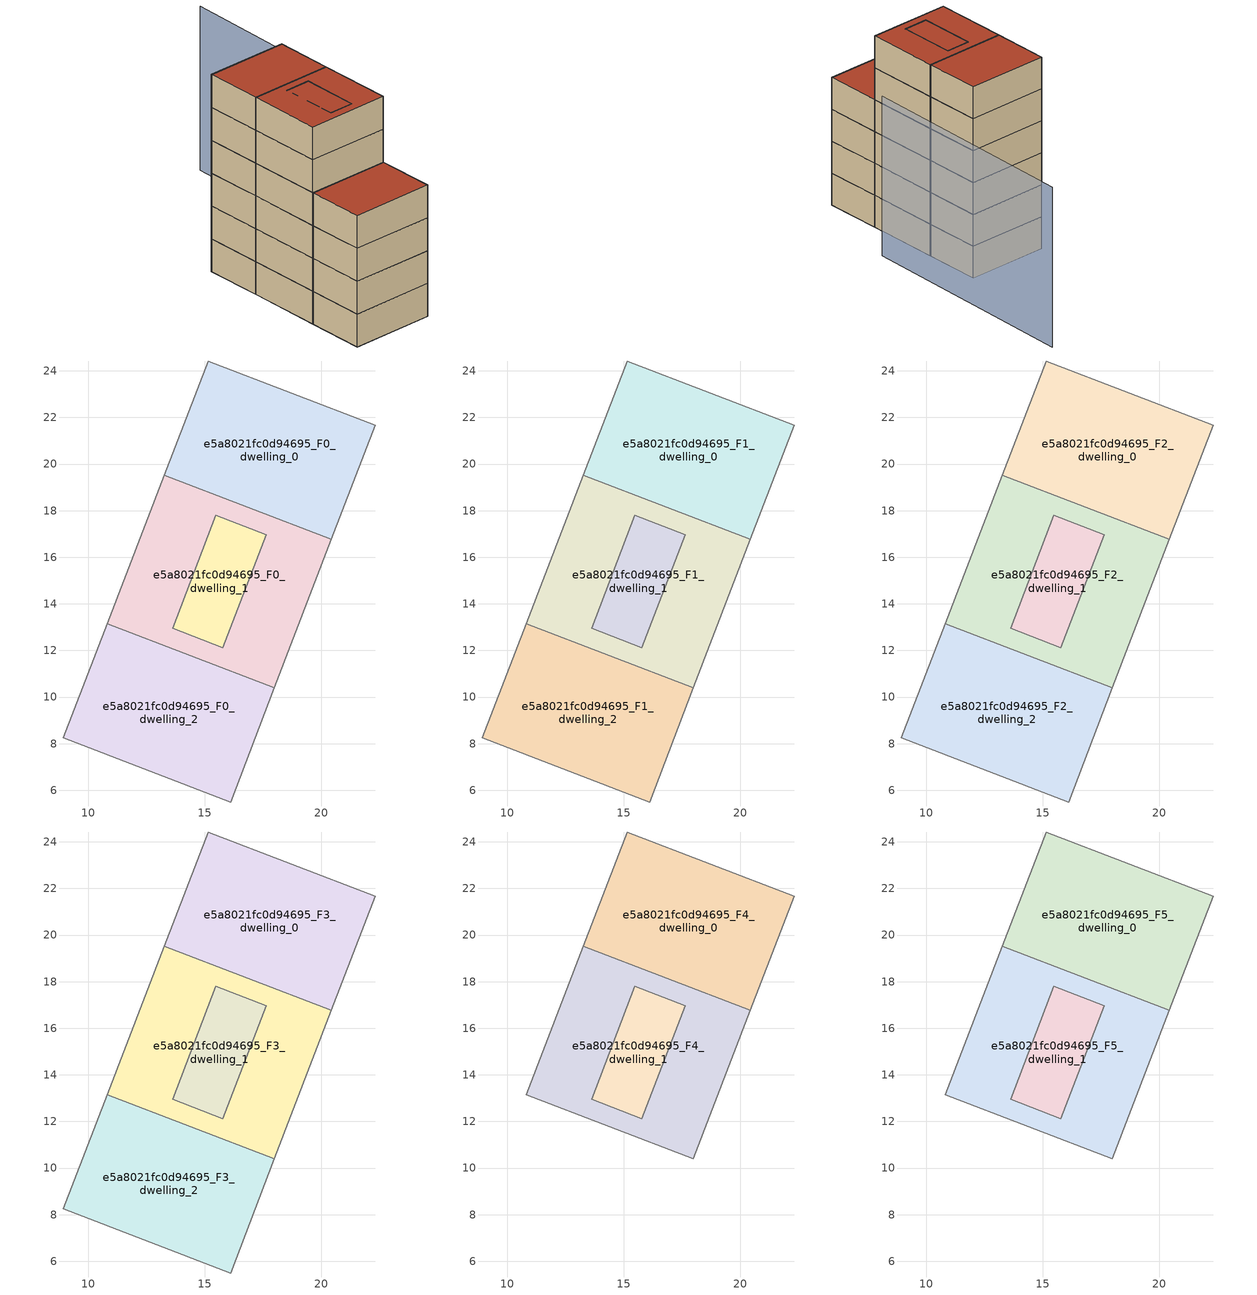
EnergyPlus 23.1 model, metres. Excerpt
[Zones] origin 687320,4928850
e5a8021fc0d94695_F0_dwelling_0
 floor ground (EU_floor_Construction): 20.43,16.76 22.32,21.67 15.14,24.42 13.26,19.52 z0
 wall to e5a8021fc0d94695_F0_dwelling_1 (EU_wall_Construction): 20.43,16.76 13.26,19.52 z0:3
 wall adiabatic (EU_wall_Construction): 13.26,19.52 15.14,24.42 22.32,21.67 20.43,16.76 z0:3
e5a8021fc0d94695_F0_dwelling_1
 floor ground (EU_floor_Construction): 17.99,10.4 20.43,16.76 13.26,19.52 10.82,13.16 z0
 wall adiabatic (EU_wall_Construction): 10.82,13.16 13.26,19.52 / 20.43,16.76 17.99,10.4 z0:3
 wall to e5a8021fc0d94695_F0_dwelling_2 (EU_wall_Construction): 17.99,10.4 10.82,13.16 z0:3
e5a8021fc0d94695_F0_dwelling_2
 floor ground (EU_floor_Construction): 16.11,5.5 17.99,10.4 10.82,13.16 8.94,8.25 z0
 wall adiabatic (EU_wall_Construction): 17.99,10.4 16.11,5.5 8.94,8.25 10.82,13.16 z0:3
e5a8021fc0d94695_F0_circulation
 floor ground (EU_floor_Construction): 15.77,12.12 17.63,16.97 15.48,17.8 13.62,12.95 z0
 wall adiabatic (EU_wall_Construction): 15.48,17.8 17.63,16.97 15.77,12.12 13.62,12.95 15.48,17.8 z0:3
e5a8021fc0d94695_F1_dwelling_0
 floor to e5a8021fc0d94695_F0_dwelling_0 (EU_floor_Construction): 20.43,16.76 22.32,21.67 15.14,24.42 13.26,19.52 z3
 wall to e5a8021fc0d94695_F1_dwelling_1 (EU_wall_Construction): 20.43,16.76 13.26,19.52 z3:6
 wall adiabatic (EU_wall_Construction): 13.26,19.52 15.14,24.42 22.32,21.67 20.43,16.76 z3:6
e5a8021fc0d94695_F1_dwelling_1
 floor to e5a8021fc0d94695_F0_dwelling_1 (EU_floor_Construction): 17.99,10.4 20.43,16.76 13.26,19.52 10.82,13.16 z3
 wall adiabatic (EU_wall_Construction): 10.82,13.16 13.26,19.52 / 20.43,16.76 17.99,10.4 z3:6
 wall to e5a8021fc0d94695_F1_dwelling_2 (EU_wall_Construction): 17.99,10.4 10.82,13.16 z3:6
e5a8021fc0d94695_F1_dwelling_2
 floor to e5a8021fc0d94695_F0_dwelling_2 (EU_floor_Construction): 16.11,5.5 17.99,10.4 10.82,13.16 8.94,8.25 z3
 wall adiabatic (EU_wall_Construction): 17.99,10.4 16.11,5.5 8.94,8.25 10.82,13.16 z3:6
e5a8021fc0d94695_F1_circulation
 floor to e5a8021fc0d94695_F0_circulation (EU_floor_Construction): 15.77,12.12 17.63,16.97 15.48,17.8 13.62,12.95 z3
 wall adiabatic (EU_wall_Construction): 15.48,17.8 17.63,16.97 15.77,12.12 13.62,12.95 15.48,17.8 z3:6
e5a8021fc0d94695_F2_dwelling_0
 floor to e5a8021fc0d94695_F1_dwelling_0 (EU_floor_Construction): 20.43,16.76 22.32,21.67 15.14,24.42 13.26,19.52 z6
 wall to e5a8021fc0d94695_F2_dwelling_1 (EU_wall_Construction): 20.43,16.76 13.26,19.52 z6:9
 wall adiabatic (EU_wall_Construction): 13.26,19.52 15.14,24.42 22.32,21.67 20.43,16.76 z6:9
e5a8021fc0d94695_F2_dwelling_1
 floor to e5a8021fc0d94695_F1_dwelling_1 (EU_floor_Construction): 17.99,10.4 20.43,16.76 13.26,19.52 10.82,13.16 z6
 wall adiabatic (EU_wall_Construction): 10.82,13.16 13.26,19.52 / 20.43,16.76 17.99,10.4 z6:9
 wall to e5a8021fc0d94695_F2_dwelling_2 (EU_wall_Construction): 17.99,10.4 10.82,13.16 z6:9
e5a8021fc0d94695_F2_dwelling_2
 floor to e5a8021fc0d94695_F1_dwelling_2 (EU_floor_Construction): 16.11,5.5 17.99,10.4 10.82,13.16 8.94,8.25 z6
 wall adiabatic (EU_wall_Construction): 17.99,10.4 16.11,5.5 8.94,8.25 10.82,13.16 z6:9
e5a8021fc0d94695_F2_circulation
 floor to e5a8021fc0d94695_F1_circulation (EU_floor_Construction): 15.77,12.12 17.63,16.97 15.48,17.8 13.62,12.95 z6
 wall adiabatic (EU_wall_Construction): 15.48,17.8 17.63,16.97 15.77,12.12 13.62,12.95 15.48,17.8 z6:9
e5a8021fc0d94695_F3_dwelling_0
 floor to e5a8021fc0d94695_F2_dwelling_0 (EU_floor_Construction): 20.43,16.76 22.32,21.67 15.14,24.42 13.26,19.52 z9
 wall to e5a8021fc0d94695_F3_dwelling_1 (EU_wall_Construction): 20.43,16.76 13.26,19.52 z9:12
 wall adiabatic (EU_wall_Construction): 13.26,19.52 15.14,24.42 22.32,21.67 20.43,16.76 z9:12
e5a8021fc0d94695_F3_dwelling_1
 floor to e5a8021fc0d94695_F2_dwelling_1 (EU_floor_Construction): 17.99,10.4 20.43,16.76 13.26,19.52 10.82,13.16 z9
 wall adiabatic (EU_wall_Construction): 10.82,13.16 13.26,19.52 / 20.43,16.76 17.99,10.4 z9:12
 wall to e5a8021fc0d94695_F3_dwelling_2 (EU_wall_Construction): 17.99,10.4 10.82,13.16 z9:12
e5a8021fc0d94695_F3_dwelling_2
 floor to e5a8021fc0d94695_F2_dwelling_2 (EU_floor_Construction): 16.11,5.5 17.99,10.4 10.82,13.16 8.94,8.25 z9
 wall adiabatic (EU_wall_Construction): 17.99,10.4 16.11,5.5 8.94,8.25 10.82,13.16 z9:12
 roof outside (EU_roof_Construction): 17.99,10.4 16.11,5.5 8.94,8.25 10.82,13.16 z12
e5a8021fc0d94695_F3_circulation
 floor to e5a8021fc0d94695_F2_circulation (EU_floor_Construction): 15.77,12.12 17.63,16.97 15.48,17.8 13.62,12.95 z9
 wall adiabatic (EU_wall_Construction): 15.48,17.8 17.63,16.97 15.77,12.12 13.62,12.95 15.48,17.8 z9:12
e5a8021fc0d94695_F4_dwelling_0
 floor to e5a8021fc0d94695_F3_dwelling_0 (EU_floor_Construction): 20.43,16.76 22.32,21.67 15.14,24.42 13.26,19.52 z12
 wall to e5a8021fc0d94695_F4_dwelling_1 (EU_wall_Construction): 20.43,16.76 13.26,19.52 z12:15
 wall adiabatic (EU_wall_Construction): 13.26,19.52 15.14,24.42 22.32,21.67 20.43,16.76 z12:15
e5a8021fc0d94695_F4_dwelling_1
 floor to e5a8021fc0d94695_F3_dwelling_1 (EU_floor_Construction): 17.99,10.4 20.43,16.76 13.26,19.52 10.82,13.16 z12
 wall adiabatic (EU_wall_Construction): 20.43,16.76 17.99,10.4 10.82,13.16 13.26,19.52 z12:15
e5a8021fc0d94695_F4_circulation
 floor to e5a8021fc0d94695_F3_circulation (EU_floor_Construction): 15.77,12.12 17.63,16.97 15.48,17.8 13.62,12.95 z12
 wall adiabatic (EU_wall_Construction): 15.48,17.8 17.63,16.97 15.77,12.12 13.62,12.95 15.48,17.8 z12:15
e5a8021fc0d94695_F5_dwelling_0
 floor to e5a8021fc0d94695_F4_dwelling_0 (EU_floor_Construction): 20.43,16.76 22.32,21.67 15.14,24.42 13.26,19.52 z15
 wall to e5a8021fc0d94695_F5_dwelling_1 (EU_wall_Construction): 20.43,16.76 13.26,19.52 z15:18
 wall adiabatic (EU_wall_Construction): 13.26,19.52 15.14,24.42 22.32,21.67 20.43,16.76 z15:18
 roof outside (EU_roof_Construction): 22.32,21.67 20.43,16.76 13.26,19.52 15.14,24.42 z18
e5a8021fc0d94695_F5_dwelling_1
 floor to e5a8021fc0d94695_F4_dwelling_1 (EU_floor_Construction): 17.99,10.4 20.43,16.76 13.26,19.52 10.82,13.16 z15
 wall adiabatic (EU_wall_Construction): 20.43,16.76 17.99,10.4 10.82,13.16 13.26,19.52 z15:18
 roof outside (EU_roof_Construction): 20.43,16.76 17.99,10.4 10.82,13.16 13.26,19.52 z18
e5a8021fc0d94695_F5_circulation
 floor to e5a8021fc0d94695_F4_circulation (EU_floor_Construction): 15.77,12.12 17.63,16.97 15.48,17.8 13.62,12.95 z15
 wall adiabatic (EU_wall_Construction): 15.48,17.8 17.63,16.97 15.77,12.12 13.62,12.95 15.48,17.8 z15:18
 roof outside (EU_roof_Construction): 17.63,16.97 15.77,12.12 13.62,12.95 15.48,17.8 z18
shading: 22.13,13.17 30.1,32.84 z0:15
[Building]
EU S2 Campaign: North Axis=0; Terrain=City; Solar Distribution=FullExterior
[Site:Location]
Bologna: Latitude=44.5; Longitude=11.25; Time Zone=1; Elevation=37
[SizingPeriod:WeatherFileDays]
AnnualSizingPeriod: Begin Month=1; Begin Day of Month=1; End Month=12; End Day of Month=31; Day of Week for Start Day=Monday; Use Weather File Daylight Saving Period=No; Use Weather File Rain and Snow Indicators=No
[MATERIAL]
EU_InternalMass_Material: Roughness=MediumRough; Thickness=0.1; Conductivity=1; Density=1800; Specific Heat=900; Thermal Absorptance=0.9; Solar Absorptance=0.7; Visible Absorptance=0.7
[MATERIAL:NOMASS] Roughness=MediumRough; Thermal Absorptance=0.9; Solar Absorptance=0.7; Visible Absorptance=0.7
Name | Thermal Resistance
EU_wall_NoMass | 0.905828
EU_roof_NoMass | 0.37593
EU_floor_NoMass | 0.67114
[CONSTRUCTION]
EU_wall_Construction: EU_wall_NoMass
EU_roof_Construction: EU_roof_NoMass
EU_floor_Construction: EU_floor_NoMass
EU_InternalMass_Construction: EU_InternalMass_Material
[ZONE] Type=1; Multiplier=1; Ceiling Height=autocalculate; Floor Area=autocalculate; Part of Total Floor Area=Yes
Name | Volume
e5a8021fc0d94695_F0_dwelling_0; e5a8021fc0d94695_F1_dwelling_0; e5a8021fc0d94695_F2_dwelling_0; e5a8021fc0d94695_F3_dwelling_0; e5a8021fc0d94695_F4_dwelling_0; e5a8021fc0d94695_F5_dwelling_0 | 121.146
e5a8021fc0d94695_F0_dwelling_1; e5a8021fc0d94695_F1_dwelling_1; e5a8021fc0d94695_F2_dwelling_1; e5a8021fc0d94695_F3_dwelling_1; e5a8021fc0d94695_F4_dwelling_1; e5a8021fc0d94695_F5_dwelling_1 | 157.099
e5a8021fc0d94695_F0_dwelling_2; e5a8021fc0d94695_F1_dwelling_2; e5a8021fc0d94695_F2_dwelling_2; e5a8021fc0d94695_F3_dwelling_2 | 121.16
e5a8021fc0d94695_F0_circulation; e5a8021fc0d94695_F1_circulation; e5a8021fc0d94695_F2_circulation; e5a8021fc0d94695_F3_circulation; e5a8021fc0d94695_F4_circulation; e5a8021fc0d94695_F5_circulation | 35.9451
[INTERNALMASS] Construction=EU_InternalMass_Construction
Name | Zone or ZoneList | Surface Area
e5a8021fc0d94695_F0_dwelling_0_EU_InternalMass | e5a8021fc0d94695_F0_dwelling_0 | 40.3857
e5a8021fc0d94695_F0_dwelling_1_EU_InternalMass | e5a8021fc0d94695_F0_dwelling_1 | 40.3857
e5a8021fc0d94695_F0_dwelling_2_EU_InternalMass | e5a8021fc0d94695_F0_dwelling_2 | 40.3857
e5a8021fc0d94695_F1_dwelling_0_EU_InternalMass | e5a8021fc0d94695_F1_dwelling_0 | 40.3857
e5a8021fc0d94695_F1_dwelling_1_EU_InternalMass | e5a8021fc0d94695_F1_dwelling_1 | 40.3857
e5a8021fc0d94695_F1_dwelling_2_EU_InternalMass | e5a8021fc0d94695_F1_dwelling_2 | 40.3857
e5a8021fc0d94695_F2_dwelling_0_EU_InternalMass | e5a8021fc0d94695_F2_dwelling_0 | 40.3857
e5a8021fc0d94695_F2_dwelling_1_EU_InternalMass | e5a8021fc0d94695_F2_dwelling_1 | 40.3857
e5a8021fc0d94695_F2_dwelling_2_EU_InternalMass | e5a8021fc0d94695_F2_dwelling_2 | 40.3857
e5a8021fc0d94695_F3_dwelling_0_EU_InternalMass | e5a8021fc0d94695_F3_dwelling_0 | 40.3857
e5a8021fc0d94695_F3_dwelling_1_EU_InternalMass | e5a8021fc0d94695_F3_dwelling_1 | 40.3857
e5a8021fc0d94695_F3_dwelling_2_EU_InternalMass | e5a8021fc0d94695_F3_dwelling_2 | 40.3857
e5a8021fc0d94695_F4_dwelling_0_EU_InternalMass | e5a8021fc0d94695_F4_dwelling_0 | 60.5785
e5a8021fc0d94695_F4_dwelling_1_EU_InternalMass | e5a8021fc0d94695_F4_dwelling_1 | 60.5785
e5a8021fc0d94695_F5_dwelling_0_EU_InternalMass | e5a8021fc0d94695_F5_dwelling_0 | 60.5785
e5a8021fc0d94695_F5_dwelling_1_EU_InternalMass | e5a8021fc0d94695_F5_dwelling_1 | 60.5785
[OTHEREQUIPMENT] Fuel Type=Electricity; Design Level Calculation Method=Watts/Area; Power per Zone Floor Area=1; Fraction Latent=0; Fraction Radiant=0; Fraction Lost=0; Carbon Dioxide Generation Rate=0; EndUse Subcategory=EU_Step8_InternalGains
Name | Zone or ZoneList or Space or SpaceList | Schedule
EU_Step8_InternalGain_e5a8021fc0d94695_F0_dwelling_0_f000 | e5a8021fc0d94695_F0_dwelling_0 | EU_Step8_GainSchedule_e5a8021fc0d94695_F0_dwelling_0_f000
EU_Step8_InternalGain_e5a8021fc0d94695_F0_dwelling_1_f000 | e5a8021fc0d94695_F0_dwelling_1 | EU_Step8_GainSchedule_e5a8021fc0d94695_F0_dwelling_1_f000
EU_Step8_InternalGain_e5a8021fc0d94695_F0_dwelling_2_f000 | e5a8021fc0d94695_F0_dwelling_2 | EU_Step8_GainSchedule_e5a8021fc0d94695_F0_dwelling_2_f000
EU_Step8_InternalGain_e5a8021fc0d94695_F1_dwelling_0_f000 | e5a8021fc0d94695_F1_dwelling_0 | EU_Step8_GainSchedule_e5a8021fc0d94695_F1_dwelling_0_f000
EU_Step8_InternalGain_e5a8021fc0d94695_F1_dwelling_1_f000 | e5a8021fc0d94695_F1_dwelling_1 | EU_Step8_GainSchedule_e5a8021fc0d94695_F1_dwelling_1_f000
EU_Step8_InternalGain_e5a8021fc0d94695_F1_dwelling_2_f000 | e5a8021fc0d94695_F1_dwelling_2 | EU_Step8_GainSchedule_e5a8021fc0d94695_F1_dwelling_2_f000
EU_Step8_InternalGain_e5a8021fc0d94695_F2_dwelling_0_f000 | e5a8021fc0d94695_F2_dwelling_0 | EU_Step8_GainSchedule_e5a8021fc0d94695_F2_dwelling_0_f000
EU_Step8_InternalGain_e5a8021fc0d94695_F2_dwelling_1_f000 | e5a8021fc0d94695_F2_dwelling_1 | EU_Step8_GainSchedule_e5a8021fc0d94695_F2_dwelling_1_f000
EU_Step8_InternalGain_e5a8021fc0d94695_F2_dwelling_2_f000 | e5a8021fc0d94695_F2_dwelling_2 | EU_Step8_GainSchedule_e5a8021fc0d94695_F2_dwelling_2_f000
EU_Step8_InternalGain_e5a8021fc0d94695_F3_dwelling_0_f000 | e5a8021fc0d94695_F3_dwelling_0 | EU_Step8_GainSchedule_e5a8021fc0d94695_F3_dwelling_0_f000
EU_Step8_InternalGain_e5a8021fc0d94695_F3_dwelling_1_f000 | e5a8021fc0d94695_F3_dwelling_1 | EU_Step8_GainSchedule_e5a8021fc0d94695_F3_dwelling_1_f000
EU_Step8_InternalGain_e5a8021fc0d94695_F3_dwelling_2_f000 | e5a8021fc0d94695_F3_dwelling_2 | EU_Step8_GainSchedule_e5a8021fc0d94695_F3_dwelling_2_f000
EU_Step8_InternalGain_e5a8021fc0d94695_F4_dwelling_0_f000 | e5a8021fc0d94695_F4_dwelling_0 | EU_Step8_GainSchedule_e5a8021fc0d94695_F4_dwelling_0_f000
EU_Step8_InternalGain_e5a8021fc0d94695_F4_dwelling_1_f000 | e5a8021fc0d94695_F4_dwelling_1 | EU_Step8_GainSchedule_e5a8021fc0d94695_F4_dwelling_1_f000
EU_Step8_InternalGain_e5a8021fc0d94695_F5_dwelling_0_f000 | e5a8021fc0d94695_F5_dwelling_0 | EU_Step8_GainSchedule_e5a8021fc0d94695_F5_dwelling_0_f000
EU_Step8_InternalGain_e5a8021fc0d94695_F5_dwelling_1_f000 | e5a8021fc0d94695_F5_dwelling_1 | EU_Step8_GainSchedule_e5a8021fc0d94695_F5_dwelling_1_f000
[ZONEINFILTRATION:DESIGNFLOWRATE] Schedule=EU_AlwaysOn; Design Flow Rate Calculation Method=Flow/Area; Flow Rate per Floor Area=0.0005; Constant Term Coefficient=1; Temperature Term Coefficient=0; Velocity Term Coefficient=0; Velocity Squared Term Coefficient=0
Name | Zone or ZoneList or Space or SpaceList
EU_Circulation_Infiltration_e5a8021fc0d94695_F0_circulation | e5a8021fc0d94695_F0_circulation
EU_Circulation_Infiltration_e5a8021fc0d94695_F1_circulation | e5a8021fc0d94695_F1_circulation
EU_Circulation_Infiltration_e5a8021fc0d94695_F2_circulation | e5a8021fc0d94695_F2_circulation
EU_Circulation_Infiltration_e5a8021fc0d94695_F3_circulation | e5a8021fc0d94695_F3_circulation
EU_Circulation_Infiltration_e5a8021fc0d94695_F4_circulation | e5a8021fc0d94695_F4_circulation
EU_Circulation_Infiltration_e5a8021fc0d94695_F5_circulation | e5a8021fc0d94695_F5_circulation
[ZONEVENTILATION:DESIGNFLOWRATE] Schedule=EU_AlwaysOn; Design Flow Rate Calculation Method=AirChanges/Hour; Air Changes per Hour=0.73129; Ventilation Type=Natural; Fan Pressure Rise=0; Fan Total Efficiency=1; Constant Term Coefficient=1; Temperature Term Coefficient=0; Velocity Term Coefficient=0; Velocity Squared Term Coefficient=0; Minimum Indoor Temperature=-100; Maximum Indoor Temperature=100; Delta Temperature=-100; Minimum Outdoor Temperature=-100; Maximum Outdoor Temperature=100; Maximum Wind Speed=40
Name | Zone or ZoneList or Space or SpaceList
EU_ConstantAir_e5a8021fc0d94695_F0_dwelling_0 | e5a8021fc0d94695_F0_dwelling_0
EU_ConstantAir_e5a8021fc0d94695_F0_dwelling_1 | e5a8021fc0d94695_F0_dwelling_1
EU_ConstantAir_e5a8021fc0d94695_F0_dwelling_2 | e5a8021fc0d94695_F0_dwelling_2
EU_ConstantAir_e5a8021fc0d94695_F1_dwelling_0 | e5a8021fc0d94695_F1_dwelling_0
EU_ConstantAir_e5a8021fc0d94695_F1_dwelling_1 | e5a8021fc0d94695_F1_dwelling_1
EU_ConstantAir_e5a8021fc0d94695_F1_dwelling_2 | e5a8021fc0d94695_F1_dwelling_2
EU_ConstantAir_e5a8021fc0d94695_F2_dwelling_0 | e5a8021fc0d94695_F2_dwelling_0
EU_ConstantAir_e5a8021fc0d94695_F2_dwelling_1 | e5a8021fc0d94695_F2_dwelling_1
EU_ConstantAir_e5a8021fc0d94695_F2_dwelling_2 | e5a8021fc0d94695_F2_dwelling_2
EU_ConstantAir_e5a8021fc0d94695_F3_dwelling_0 | e5a8021fc0d94695_F3_dwelling_0
EU_ConstantAir_e5a8021fc0d94695_F3_dwelling_1 | e5a8021fc0d94695_F3_dwelling_1
EU_ConstantAir_e5a8021fc0d94695_F3_dwelling_2 | e5a8021fc0d94695_F3_dwelling_2
EU_ConstantAir_e5a8021fc0d94695_F4_dwelling_0 | e5a8021fc0d94695_F4_dwelling_0
EU_ConstantAir_e5a8021fc0d94695_F4_dwelling_1 | e5a8021fc0d94695_F4_dwelling_1
EU_ConstantAir_e5a8021fc0d94695_F5_dwelling_0 | e5a8021fc0d94695_F5_dwelling_0
EU_ConstantAir_e5a8021fc0d94695_F5_dwelling_1 | e5a8021fc0d94695_F5_dwelling_1
[HVACTEMPLATE:THERMOSTAT] Constant Heating Setpoint=20; Constant Cooling Setpoint=50
EU_HeatOnly_e5a8021fc0d94695_F0_dwelling_0; EU_HeatOnly_e5a8021fc0d94695_F0_dwelling_1; EU_HeatOnly_e5a8021fc0d94695_F0_dwelling_2; EU_HeatOnly_e5a8021fc0d94695_F1_dwelling_0; EU_HeatOnly_e5a8021fc0d94695_F1_dwelling_1; EU_HeatOnly_e5a8021fc0d94695_F1_dwelling_2; EU_HeatOnly_e5a8021fc0d94695_F2_dwelling_0; EU_HeatOnly_e5a8021fc0d94695_F2_dwelling_1; EU_HeatOnly_e5a8021fc0d94695_F2_dwelling_2; EU_HeatOnly_e5a8021fc0d94695_F3_dwelling_0; EU_HeatOnly_e5a8021fc0d94695_F3_dwelling_1; EU_HeatOnly_e5a8021fc0d94695_F3_dwelling_2; EU_HeatOnly_e5a8021fc0d94695_F4_dwelling_0; EU_HeatOnly_e5a8021fc0d94695_F4_dwelling_1; EU_HeatOnly_e5a8021fc0d94695_F5_dwelling_0; EU_HeatOnly_e5a8021fc0d94695_F5_dwelling_1
[HVACTEMPLATE:ZONE:IDEALLOADSAIRSYSTEM] System Availability Schedule=EU_AlwaysOn; Maximum Heating Supply Air Temperature=50; Minimum Cooling Supply Air Temperature=13; Maximum Heating Supply Air Humidity Ratio=0.0156; Minimum Cooling Supply Air Humidity Ratio=0.0077; Heating Limit=NoLimit; Cooling Limit=NoLimit; Heating Availability Schedule=EU_AlwaysOn; Cooling Availability Schedule=EU_CoolingOff; Dehumidification Control Type=ConstantSensibleHeatRatio; Cooling Sensible Heat Ratio=0.7; Dehumidification Setpoint=60; Humidification Control Type=None; Humidification Setpoint=30; Outdoor Air Method=None; Outdoor Air Flow Rate per Person=0.00944; Outdoor Air Flow Rate per Zone Floor Area=0; Outdoor Air Flow Rate per Zone=0; Demand Controlled Ventilation Type=None; Outdoor Air Economizer Type=NoEconomizer; Heat Recovery Type=None; Sensible Heat Recovery Effectiveness=0.7; Latent Heat Recovery Effectiveness=0.65
Name | Template Thermostat
e5a8021fc0d94695_F0_dwelling_0 | EU_HeatOnly_e5a8021fc0d94695_F0_dwelling_0
e5a8021fc0d94695_F0_dwelling_1 | EU_HeatOnly_e5a8021fc0d94695_F0_dwelling_1
e5a8021fc0d94695_F0_dwelling_2 | EU_HeatOnly_e5a8021fc0d94695_F0_dwelling_2
e5a8021fc0d94695_F1_dwelling_0 | EU_HeatOnly_e5a8021fc0d94695_F1_dwelling_0
e5a8021fc0d94695_F1_dwelling_1 | EU_HeatOnly_e5a8021fc0d94695_F1_dwelling_1
e5a8021fc0d94695_F1_dwelling_2 | EU_HeatOnly_e5a8021fc0d94695_F1_dwelling_2
e5a8021fc0d94695_F2_dwelling_0 | EU_HeatOnly_e5a8021fc0d94695_F2_dwelling_0
e5a8021fc0d94695_F2_dwelling_1 | EU_HeatOnly_e5a8021fc0d94695_F2_dwelling_1
e5a8021fc0d94695_F2_dwelling_2 | EU_HeatOnly_e5a8021fc0d94695_F2_dwelling_2
e5a8021fc0d94695_F3_dwelling_0 | EU_HeatOnly_e5a8021fc0d94695_F3_dwelling_0
e5a8021fc0d94695_F3_dwelling_1 | EU_HeatOnly_e5a8021fc0d94695_F3_dwelling_1
e5a8021fc0d94695_F3_dwelling_2 | EU_HeatOnly_e5a8021fc0d94695_F3_dwelling_2
e5a8021fc0d94695_F4_dwelling_0 | EU_HeatOnly_e5a8021fc0d94695_F4_dwelling_0
e5a8021fc0d94695_F4_dwelling_1 | EU_HeatOnly_e5a8021fc0d94695_F4_dwelling_1
e5a8021fc0d94695_F5_dwelling_0 | EU_HeatOnly_e5a8021fc0d94695_F5_dwelling_0
e5a8021fc0d94695_F5_dwelling_1 | EU_HeatOnly_e5a8021fc0d94695_F5_dwelling_1
[SIZING:ZONE] Zone Cooling Design Supply Air Temperature Input Method=SupplyAirTemperature; Zone Cooling Design Supply Air Temperature=13; Zone Heating Design Supply Air Temperature Input Method=SupplyAirTemperature; Zone Heating Design Supply Air Temperature=50; Zone Cooling Design Supply Air Humidity Ratio=0.008; Zone Heating Design Supply Air Humidity Ratio=0.008; Cooling Design Air Flow Method=DesignDay; Cooling Design Air Flow Rate=0; Cooling Minimum Air Flow per Zone Floor Area=0.000762; Cooling Minimum Air Flow=0; Cooling Minimum Air Flow Fraction=0.2; Heating Design Air Flow Method=DesignDay; Heating Design Air Flow Rate=0; Heating Maximum Air Flow per Zone Floor Area=0.002032; Heating Maximum Air Flow=0.141576; Heating Maximum Air Flow Fraction=0.3; Account for Dedicated Outdoor Air System=No; Dedicated Outdoor Air System Control Strategy=NeutralSupplyAir; Dedicated Outdoor Air Low Setpoint Temperature for Design=autosize; Dedicated Outdoor Air High Setpoint Temperature for Design=autosize; Zone Load Sizing Method=Sensible Load Only No Latent Load; Zone Latent Cooling Design Supply Air Humidity Ratio Input Method=HumidityRatioDifference; Zone Cooling Design Supply Air Humidity Ratio Difference=0.005; Zone Latent Heating Design Supply Air Humidity Ratio Input Method=HumidityRatioDifference; Zone Humidification Design Supply Air Humidity Ratio Difference=0.005
e5a8021fc0d94695_F0_dwelling_0; e5a8021fc0d94695_F0_dwelling_1; e5a8021fc0d94695_F0_dwelling_2; e5a8021fc0d94695_F1_dwelling_0; e5a8021fc0d94695_F1_dwelling_1; e5a8021fc0d94695_F1_dwelling_2; e5a8021fc0d94695_F2_dwelling_0; e5a8021fc0d94695_F2_dwelling_1; e5a8021fc0d94695_F2_dwelling_2; e5a8021fc0d94695_F3_dwelling_0; e5a8021fc0d94695_F3_dwelling_1; e5a8021fc0d94695_F3_dwelling_2; e5a8021fc0d94695_F4_dwelling_0; e5a8021fc0d94695_F4_dwelling_1; e5a8021fc0d94695_F5_dwelling_0; e5a8021fc0d94695_F5_dwelling_1
[SCHEDULE:CONSTANT]
Name | Hourly Value
EU_AlwaysOn | 1
EU_CoolingOff | 0
[SCHEDULE:FILE] Column Number=1; Rows to Skip at Top=0; Number of Hours of Data=8760; Column Separator=Comma; Interpolate to Timestep=No; Minutes per Item=60; Adjust Schedule for Daylight Savings=Yes
Name | File
EU_Step8_GainSchedule_e5a8021fc0d94695_F0_dwelling_0_f000 | ../../schedules/e5a8021fc0d94695/e5a8021fc0d94695_F0_dwelling_0_f000_gain.csv
EU_Step8_GainSchedule_e5a8021fc0d94695_F0_dwelling_1_f000 | ../../schedules/e5a8021fc0d94695/e5a8021fc0d94695_F0_dwelling_1_f000_gain.csv
EU_Step8_GainSchedule_e5a8021fc0d94695_F0_dwelling_2_f000 | ../../schedules/e5a8021fc0d94695/e5a8021fc0d94695_F0_dwelling_2_f000_gain.csv
EU_Step8_GainSchedule_e5a8021fc0d94695_F1_dwelling_0_f000 | ../../schedules/e5a8021fc0d94695/e5a8021fc0d94695_F1_dwelling_0_f000_gain.csv
EU_Step8_GainSchedule_e5a8021fc0d94695_F1_dwelling_1_f000 | ../../schedules/e5a8021fc0d94695/e5a8021fc0d94695_F1_dwelling_1_f000_gain.csv
EU_Step8_GainSchedule_e5a8021fc0d94695_F1_dwelling_2_f000 | ../../schedules/e5a8021fc0d94695/e5a8021fc0d94695_F1_dwelling_2_f000_gain.csv
EU_Step8_GainSchedule_e5a8021fc0d94695_F2_dwelling_0_f000 | ../../schedules/e5a8021fc0d94695/e5a8021fc0d94695_F2_dwelling_0_f000_gain.csv
EU_Step8_GainSchedule_e5a8021fc0d94695_F2_dwelling_1_f000 | ../../schedules/e5a8021fc0d94695/e5a8021fc0d94695_F2_dwelling_1_f000_gain.csv
EU_Step8_GainSchedule_e5a8021fc0d94695_F2_dwelling_2_f000 | ../../schedules/e5a8021fc0d94695/e5a8021fc0d94695_F2_dwelling_2_f000_gain.csv
EU_Step8_GainSchedule_e5a8021fc0d94695_F3_dwelling_0_f000 | ../../schedules/e5a8021fc0d94695/e5a8021fc0d94695_F3_dwelling_0_f000_gain.csv
EU_Step8_GainSchedule_e5a8021fc0d94695_F3_dwelling_1_f000 | ../../schedules/e5a8021fc0d94695/e5a8021fc0d94695_F3_dwelling_1_f000_gain.csv
EU_Step8_GainSchedule_e5a8021fc0d94695_F3_dwelling_2_f000 | ../../schedules/e5a8021fc0d94695/e5a8021fc0d94695_F3_dwelling_2_f000_gain.csv
EU_Step8_GainSchedule_e5a8021fc0d94695_F4_dwelling_0_f000 | ../../schedules/e5a8021fc0d94695/e5a8021fc0d94695_F4_dwelling_0_f000_gain.csv
EU_Step8_GainSchedule_e5a8021fc0d94695_F4_dwelling_1_f000 | ../../schedules/e5a8021fc0d94695/e5a8021fc0d94695_F4_dwelling_1_f000_gain.csv
EU_Step8_GainSchedule_e5a8021fc0d94695_F5_dwelling_0_f000 | ../../schedules/e5a8021fc0d94695/e5a8021fc0d94695_F5_dwelling_0_f000_gain.csv
EU_Step8_GainSchedule_e5a8021fc0d94695_F5_dwelling_1_f000 | ../../schedules/e5a8021fc0d94695/e5a8021fc0d94695_F5_dwelling_1_f000_gain.csv
